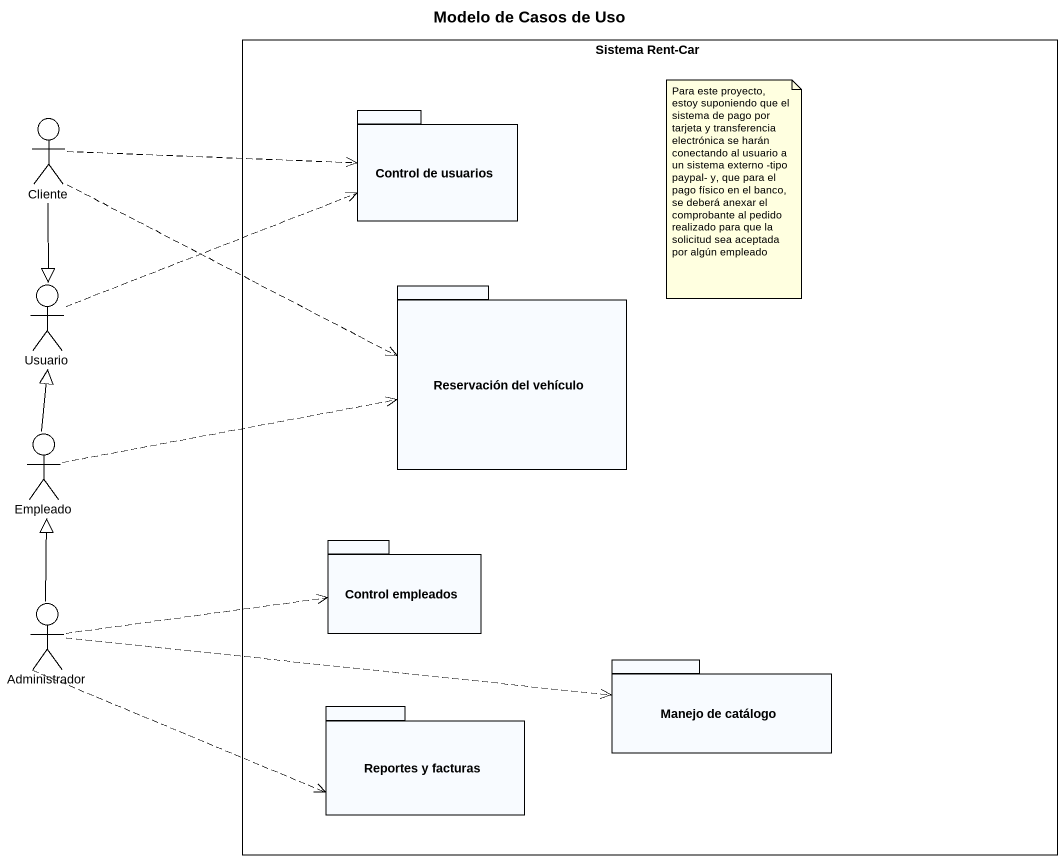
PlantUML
@startuml
title Modelo de Casos de Uso
rectangle "Sistema Rent-Car" as Sistema_Rent_Car {
  package "Control de usuarios" as Control_de_usuarios {
  }
  package "Reservación del vehículo" as Reservación_del_vehículo {
  }
  package "Control empleados" as Control_empleados {
  }
  package "Manejo de catálogo" as Manejo_de_catálogo {
  }
  package "Reportes y facturas" as Reportes_y_facturas {
  }
}
actor Cliente
actor Usuario
actor Empleado
actor Administrador
Cliente .right.> Control_de_usuarios
Cliente --|> Usuario
Cliente .right.> Reservación_del_vehículo
Usuario .right.> Control_de_usuarios
Empleado -up-|> Usuario
Empleado .right.> Reservación_del_vehículo
Administrador -up-|> Empleado
Administrador .right.> Control_empleados
Administrador .right.> Manejo_de_catálogo
Administrador .right.> Reportes_y_facturas
note as N1
  Para este proyecto, estoy suponiendo que el sistema de pago por tarjeta y transferencia electrónica se harán conectando al usuario a un sistema externo -tipo paypal- y, que para el pago físico en el banco, se deberá anexar el comprobante al pedido realizado para que la solicitud sea aceptada por algún empleado
end note
@enduml
